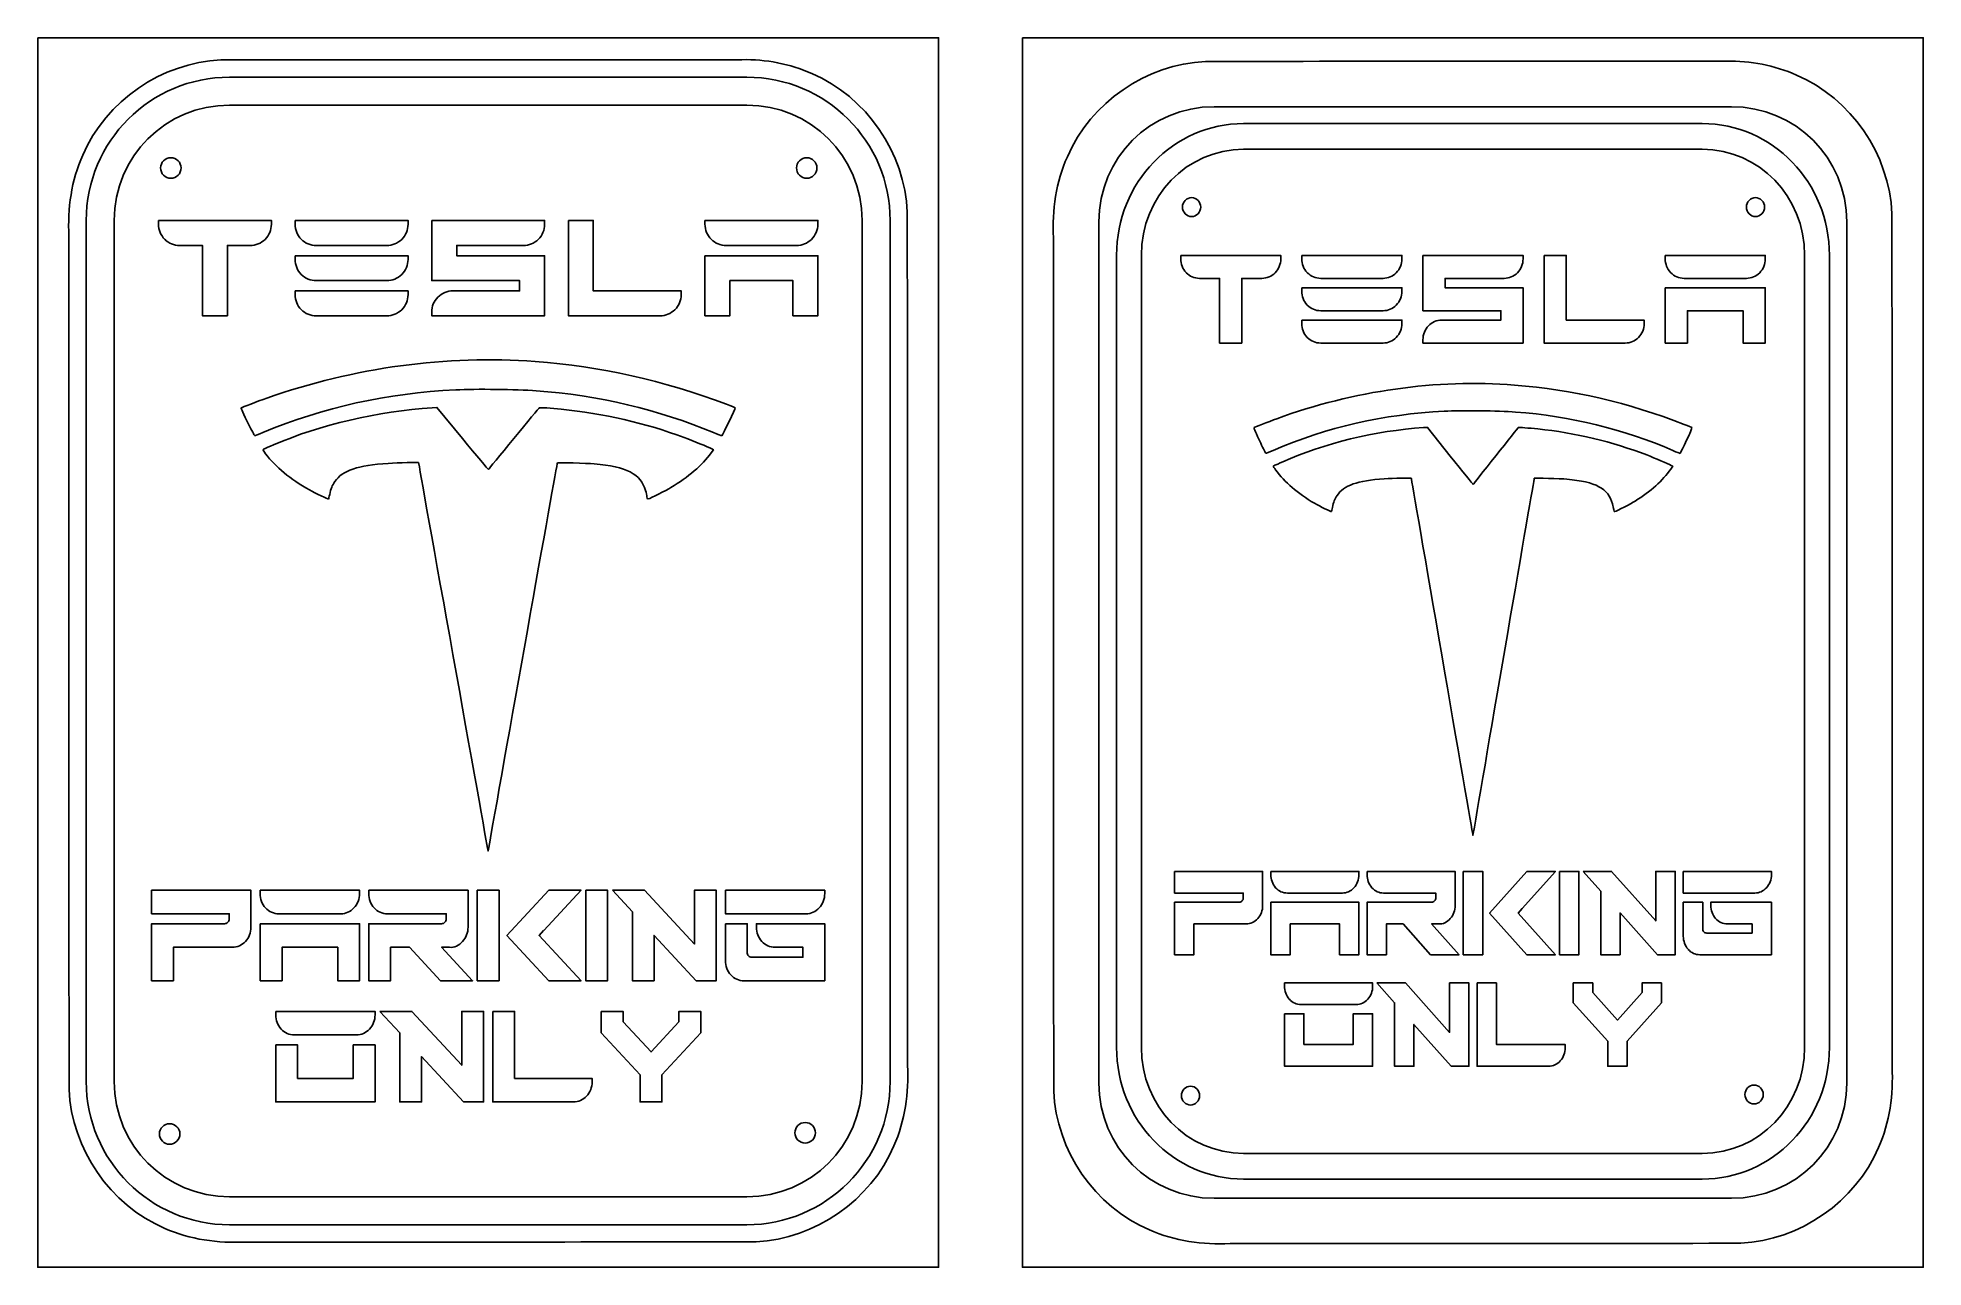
# Model space of a CAD drawing. Extents: x 0 to 460, y 0 to 300.
import ezdxf

# ---------------------------------------------------------------- set-up
doc = ezdxf.new("R2010")
doc.units = 0
doc.layers.add('Ebene_1', color=7, linetype='CONTINUOUS')

msp = doc.modelspace()

# ---------------------------------------------------------------- linework, layer by layer
at = {"layer": 'Ebene_1', "color": 7}
for points in [[(0, 299.59998), (219.6, 299.59998), (219.6, 0), (0, 0)], [(240, 299.599983), (459.6, 299.599983), (459.6, 0), (240, 0)], [(171.64012, 294.242428)], [(411.64012, 293.869981)], [(46.76075, 283.163401)], [(286.76075, 282.79095)], [(293.943696, 272.407727)], [(34.94598, 267.861419)], [(189.945975, 267.861419)], [(283.46715, 258.33275)], [(420.9089, 258.33275)], [(162.63962, 246.493729), (162.63962, 231.837479), (163.54001, 231.837479), (168.72556, 231.837479), (168.72556, 240.407792), (184.0654, 240.407792), (184.0654, 231.837479), (190.15134, 231.837479), (190.15134, 246.493729)], [(396.696048, 238.67845), (396.696048, 225.197426), (397.494443, 225.197426), (402.092579, 225.197426), (402.092579, 233.080519), (415.694737, 233.080519), (415.694737, 225.197426), (421.091268, 225.197426), (421.091268, 238.67845)], [(164.71307, 203.376462)], [(398.534495, 199.018582)], [(347.483068, 96.461492), (347.483068, 76.156828), (348.166295, 76.156828), (352.200663, 76.156828), (352.200663, 96.461492)], [(362.965633, 96.461492), (353.903726, 86.310093), (362.965633, 76.156828), (363.248923, 76.156828), (369.922873, 76.156828), (360.857632, 86.313828), (361.832475, 87.422875), (361.855796, 87.422875), (369.922855, 96.461492)], [(370.944376, 96.461492), (370.944376, 76.156828), (371.627603, 76.156828), (375.661971, 76.156828), (375.661971, 96.461492)], [(376.681811, 96.461492), (380.999464, 91.625717), (380.999464, 76.156828), (381.681023, 76.156828), (385.715387, 76.156828), (385.715387, 86.341827), (394.805624, 76.156828), (399.121611, 76.156828), (399.121611, 96.461492), (394.405687, 96.461492), (394.405687, 84.400053), (383.640715, 96.461492)], [(107.13986, 91.87881), (107.13986, 69.80406), (107.91037, 69.80406), (112.46013, 69.80406), (112.46013, 91.87881)], [(124.60033, 91.87881), (114.38076, 80.84245), (124.60033, 69.80406), (124.91981, 69.80406), (132.44636, 69.80406), (122.22303, 80.84651), (123.32241, 82.05224), (123.34871, 82.05224), (132.44634, 91.87881)], [(133.59836, 91.87881), (133.59836, 69.80406), (134.36887, 69.80406), (138.91863, 69.80406), (138.91863, 91.87881)], [(140.068755, 91.87881), (144.93799, 86.62147), (144.93799, 69.80406), (145.706619, 69.80406), (150.256375, 69.80406), (150.256375, 80.87695), (160.507893, 69.80406), (165.37525, 69.80406), (165.37525, 91.87881), (160.056864, 91.87881), (160.056864, 78.7659), (147.916662, 91.87881)], [(300.56212, 88.952029), (300.56212, 76.156828), (301.245347, 76.156828), (305.279715, 76.156828), (305.279715, 83.66629), (317.319489, 83.66629), (317.319489, 76.156828), (322.037075, 76.156828), (322.037075, 88.952029)], [(54.22474, 83.7147), (54.22474, 69.80406), (54.99525, 69.80406), (59.54501, 69.80406), (59.54501, 77.96817), (73.12287, 77.96817), (73.12287, 69.80406), (78.44313, 69.80406), (78.44313, 83.7147)], [(326.409718, 69.304581), (330.725708, 64.468797), (330.725708, 48.999908), (331.408935, 48.999908), (335.443294, 48.999908), (335.443294, 59.183058), (344.531874, 48.999908), (348.849514, 48.999908), (348.849514, 69.304581), (344.131936, 69.304581), (344.131936, 57.243143), (333.366957, 69.304581)], [(374.295516, 69.304581), (374.295516, 64.468797), (382.674199, 55.079179), (382.674199, 48.999908), (383.357426, 48.999908), (387.391791, 48.999908), (387.391791, 55.079179), (395.770473, 64.468797), (395.770473, 69.304581), (391.054548, 69.304581), (391.054548, 66.980046), (385.033828, 60.234231), (379.013108, 66.980046), (379.013108, 69.304581)], [(83.37438, 62.35446), (88.24174, 57.09711), (88.24174, 40.2797), (89.01225, 40.2797), (93.562, 40.2797), (93.562, 51.35058), (103.81165, 40.2797), (108.68087, 40.2797), (108.68087, 62.35446), (103.36062, 62.35446), (103.36062, 49.24155), (91.22041, 62.35446)], [(137.37761, 62.35446), (137.37761, 57.09711), (146.826674, 46.88894), (146.826674, 40.2797), (147.597183, 40.2797), (152.14694, 40.2797), (152.14694, 46.88894), (161.596002, 57.09711), (161.596002, 62.35446), (156.277616, 62.35446), (156.277616, 59.82728), (149.487746, 52.49339), (142.697877, 59.82728), (142.697877, 62.35446)], [(303.91326, 61.795118), (303.91326, 48.999908), (304.596488, 48.999908), (325.388215, 48.999908), (325.388215, 61.795118), (320.672287, 61.795118), (320.672287, 54.283798), (308.630846, 54.283798), (308.630846, 61.795118)], [(58.00399, 54.19035), (58.00399, 40.2797), (58.7745, 40.2797), (82.22238, 40.2797), (82.22238, 54.19035), (76.90399, 54.19035), (76.90399, 46.02422), (63.32425, 46.02422), (63.32425, 54.19035)], [(283.208529, 41.828799)], [(420.573742, 42.097072)], [(34.65432, 32.48345)], [(189.568, 32.77511)]]:
    msp.add_lwpolyline(points, close=True, dxfattribs=at)
for points in [[(172.83926, 289.983449), (46.76075, 289.983449)], [(46.76075, 283.163401), (172.83926, 283.163401)], [(286.76075, 282.79095), (412.83926, 282.79095)], [(405.740159, 278.680903), (293.943696, 278.680903)], [(293.943696, 272.407727), (405.740159, 272.407727)], [(11.82553, 255.095395), (11.82553, 45.24948)], [(18.6548, 45.24948), (18.6548, 255.095395)], [(29.44821, 255.064042), (29.44821, 254.163651)], [(56.96013, 254.163651), (56.96013, 255.064042), (29.44821, 255.064042)], [(90.25704, 254.163663), (90.25704, 255.064054), (62.74509, 255.064042)], [(62.74509, 255.064042), (62.74509, 254.163651)], [(96.04392, 255.064042), (96.04392, 240.407792), (117.4697, 240.407792), (117.4697, 237.923417), (101.22946, 237.923417)], [(123.55563, 254.163651), (123.55563, 255.064042), (96.04392, 255.064042)], [(129.34079, 255.064042), (129.34079, 231.837479), (130.24118, 231.837479), (151.66696, 231.837479)], [(156.85251, 237.023026), (156.85251, 237.923417), (135.42673, 237.923417), (135.42673, 255.064042), (129.34079, 255.064042)], [(190.15153, 254.163663), (190.15153, 255.064054), (162.63962, 255.064042)], [(162.63962, 255.064042), (162.63962, 254.163651)], [(200.9452, 255.095395), (200.9452, 45.24948)], [(207.77447, 45.24948), (207.77447, 255.095395)], [(258.6548, 44.87703), (258.6548, 254.722944)], [(440.9452, 254.722944), (440.9452, 44.87703)], [(30.94235, 250.489823), (30.94635, 250.485923), (30.95035, 250.482023)], [(34.63395, 248.98007), (40.16129, 248.98007), (40.16129, 231.837479), (41.06169, 231.837479), (46.24724, 231.837479), (46.24724, 248.980058), (51.77458, 248.980058)], [(64.23923, 250.489823), (64.24323, 250.485923), (64.24923, 250.482023)], [(67.93087, 248.98007), (85.07149, 248.98007)], [(96.04392, 232.73787), (96.04392, 231.837479), (96.94431, 231.837479), (123.55563, 231.837479), (123.55563, 246.493729), (102.12985, 246.493729), (102.12985, 248.980058), (118.37009, 248.980058)], [(164.13376, 250.489823), (164.13776, 250.485923), (164.14176, 250.482023)], [(167.82535, 248.98007), (184.96598, 248.98007)], [(90.25704, 245.593352), (90.25704, 246.493742), (62.74509, 246.493729)], [(62.74509, 246.493729), (62.74509, 245.593339)], [(262.965903, 246.590382), (262.965903, 53.571172)], [(269.02156, 53.571172), (269.02156, 246.590382)], [(278.592428, 246.561543), (278.592428, 245.733351)], [(302.987825, 245.733351), (302.987825, 246.561543), (278.592428, 246.561543)], [(332.512894, 245.733362), (332.512894, 246.561554), (308.11747, 246.561543)], [(308.11747, 246.561543), (308.11747, 245.733351)], [(337.644242, 246.561543), (337.644242, 233.080519), (356.642931, 233.080519), (356.642931, 230.795357), (342.242369, 230.795357)], [(362.039453, 245.733351), (362.039453, 246.561543), (337.644242, 246.561543)], [(367.169276, 246.561543), (367.169276, 225.197426), (367.967671, 225.197426), (386.96636, 225.197426)], [(391.564496, 229.967164), (391.564496, 230.795357), (372.565807, 230.795357), (372.565807, 246.561543), (367.169276, 246.561543)], [(421.091436, 245.733362), (421.091436, 246.561554), (396.696048, 246.561543)], [(396.696048, 246.561543), (396.696048, 245.733351)], [(430.662286, 246.590382), (430.662286, 53.571172)], [(436.717943, 53.571172), (436.717943, 246.590382)], [(64.23923, 241.919511), (64.24323, 241.915611), (64.24923, 241.911711)], [(67.93087, 240.407805), (85.07149, 240.407805)], [(279.917313, 242.354113), (279.92086, 242.350525), (279.924407, 242.346938)], [(283.190732, 240.965421), (288.091941, 240.965421), (288.091941, 225.197426), (288.890344, 225.197426), (293.48848, 225.197426), (293.48848, 240.96541), (298.389689, 240.96541)], [(309.442356, 242.354113), (309.445903, 242.350525), (309.451223, 242.346938)], [(312.71581, 240.965421), (327.914758, 240.965421)], [(337.644242, 226.025618), (337.644242, 225.197426), (338.442637, 225.197426), (362.039453, 225.197426), (362.039453, 238.67845), (343.040764, 238.67845), (343.040764, 240.96541), (357.441326, 240.96541)], [(398.020933, 242.354113), (398.02448, 242.350525), (398.028027, 242.346938)], [(401.294344, 240.965421), (416.4933, 240.965421)], [(90.25704, 237.023038), (90.25704, 237.923429), (62.74509, 237.923417)], [(62.74509, 237.923417), (62.74509, 237.023026)], [(332.512894, 237.85027), (332.512894, 238.678461), (308.11747, 238.67845)], [(308.11747, 238.67845), (308.11747, 237.850258)], [(309.442356, 234.47102), (309.445903, 234.467433), (309.451223, 234.463845)], [(64.23923, 233.349198), (64.24323, 233.345298), (64.24923, 233.341398)], [(67.93087, 231.837491), (85.07149, 231.837491)], [(332.512894, 229.967175), (332.512894, 230.795368), (308.11747, 230.795357)], [(308.11747, 230.795357), (308.11747, 229.967164)], [(312.71581, 233.080531), (327.914758, 233.080531)], [(309.442356, 226.587926), (309.445903, 226.584339), (309.451223, 226.580751)], [(312.71581, 225.197437), (327.914758, 225.197437)], [(96.15063, 209.436732), (97.31176, 209.508202), (103.54421, 201.913733)], [(337.73874, 204.592903), (338.768338, 204.65867), (344.294783, 197.673179)], [(164.27892, 199.4221), (164.71248, 199.20091), (164.15322, 198.43201)], [(398.149526, 195.381334), (398.533972, 195.17788), (398.038065, 194.470635)], [(109.88223, 101.89065), (109.79463, 101.39302), (109.72124, 101.78007)], [(349.914838, 105.670541), (349.837161, 105.212814), (349.772085, 105.5688)], [(277.100821, 96.461492), (277.100821, 91.177611), (293.859839, 91.177611), (293.859839, 90.06482)], [(298.575767, 88.186523), (298.575767, 96.461492), (277.100821, 96.461492)], [(322.037394, 95.697954), (322.037394, 96.461593), (300.56212, 96.461492)], [(300.56212, 96.461492), (300.56212, 95.697853)], [(301.725267, 92.493911), (301.728814, 92.490231), (301.730588, 92.486552)], [(324.023427, 96.461492), (324.023427, 95.697853)], [(345.497159, 88.186514), (345.497159, 96.461482), (324.023427, 96.461492)], [(325.184917, 92.493911), (325.188464, 92.490231), (325.19201, 92.486552)], [(401.107966, 96.461492), (401.107966, 91.177611), (401.791191, 91.177611), (418.548555, 91.177611)], [(422.58292, 95.697853), (422.58292, 96.461492), (401.107966, 96.461492)], [(27.76625, 91.87881), (27.76625, 86.1343), (46.66624, 86.1343), (46.66624, 84.9245)], [(51.98463, 82.88246), (51.98463, 91.87881), (27.76625, 91.87881)], [(78.44349, 91.04871), (78.44349, 91.87892), (54.22474, 91.87881)], [(54.22474, 91.87881), (54.22474, 91.0486)], [(55.53648, 87.56535), (55.54048, 87.56135), (55.54248, 87.55735)], [(80.68324, 91.87881), (80.68324, 91.0486)], [(104.90025, 82.88245), (104.90025, 91.8788), (80.68324, 91.87881)], [(81.99311, 87.56535), (81.99711, 87.56135), (82.00111, 87.55735)], [(167.615362, 91.87881), (167.615362, 86.1343), (168.38587, 86.1343), (187.283994, 86.1343)], [(191.833751, 91.0486), (191.833751, 91.87881), (167.615362, 91.87881)], [(292.866667, 88.952029), (277.100821, 88.952029), (277.100821, 76.156828), (277.78404, 76.156828), (281.818399, 76.156828), (281.818399, 83.66629), (294.5414, 83.66629)], [(304.596816, 91.177721), (318.003035, 91.177721)], [(339.788041, 88.952139), (324.023862, 88.952139), (324.023862, 76.156929), (324.705422, 76.156929), (328.739781, 76.156929), (328.739781, 83.666391), (332.802471, 83.666391), (339.504751, 76.156929), (346.463658, 76.156929), (339.761377, 83.666391), (341.464449, 83.666391), (341.376132, 83.67375)], [(328.058221, 91.177721), (340.781213, 91.177721), (340.781213, 90.064921)], [(401.107966, 88.952029), (401.107966, 80.67706)], [(405.825703, 82.553426), (405.825703, 88.951965), (401.107966, 88.952029)], [(405.142404, 76.156929), (422.582993, 76.156929), (422.582993, 88.951854), (407.811984, 88.951854), (407.811984, 88.186339)], [(45.54619, 83.7147), (27.76625, 83.7147), (27.76625, 69.80406), (28.53675, 69.80406), (33.0865, 69.80406), (33.0865, 77.96817), (47.43487, 77.96817)], [(58.77487, 86.13442), (73.89374, 86.13442)], [(98.46179, 83.71482), (80.68373, 83.71482), (80.68373, 69.80417), (81.45236, 69.80417), (86.00211, 69.80417), (86.00211, 77.96828), (90.58381, 77.96828), (98.14231, 69.80417), (105.99022, 69.80417), (98.43172, 77.96828), (100.35236, 77.96828), (100.25276, 77.97628)], [(85.23348, 86.13442), (99.58184, 86.13442), (99.58184, 84.92461)], [(167.615362, 83.7147), (167.615362, 74.71835)], [(172.935792, 76.75829), (172.935792, 83.71463), (167.615362, 83.7147)], [(172.165202, 69.80417), (191.833834, 69.80417), (191.833834, 83.71451), (175.175822, 83.71451), (175.175822, 82.88226)], [(411.846422, 83.666217), (417.867141, 83.666217), (417.867141, 81.440635), (406.81888, 81.440635)], [(408.973468, 84.984273), (408.976838, 84.980594), (408.980207, 84.976915)], [(176.485686, 79.40105), (176.489486, 79.39705), (176.493286, 79.39305)], [(179.725661, 77.96809), (186.51553, 77.96809), (186.51553, 75.54849), (174.055848, 75.54849)], [(402.271116, 77.473127), (402.274485, 77.469448), (402.277855, 77.465769)], [(168.927105, 71.23511), (168.930905, 71.23111), (168.934705, 71.22711)], [(325.38865, 68.539186), (325.38865, 69.304692), (303.91326, 69.304581)], [(303.91326, 69.304581), (303.91326, 68.539075)], [(350.835875, 69.304581), (350.835875, 48.999908), (351.517436, 48.999908), (368.276471, 48.999908)], [(372.309163, 53.52015), (372.309163, 54.283798), (355.551795, 54.283798), (355.551795, 69.304581), (350.835875, 69.304581)], [(305.076416, 65.337), (305.079963, 65.333321), (305.08351, 65.329642)], [(82.22287, 61.52234), (82.22287, 62.35458), (58.00399, 62.35446)], [(58.00399, 62.35446), (58.00399, 61.52222)], [(110.92099, 62.35446), (110.92099, 40.2797), (111.68962, 40.2797), (130.58963, 40.2797)], [(135.1375, 45.194), (135.1375, 46.02422), (116.23937, 46.02422), (116.23937, 62.35446), (110.92099, 62.35446)], [(307.948062, 64.020811), (321.354282, 64.020811)], [(59.31574, 58.041), (59.31974, 58.037), (59.32374, 58.033)], [(62.55424, 56.61007), (77.67311, 56.61007)], [(405.740159, 27.753833), (293.943696, 27.753833)], [(293.943696, 21.480646), (405.740159, 21.480646)], [(172.83926, 17.18148), (46.76075, 17.18148)], [(412.83926, 16.80903), (286.76075, 16.80903)], [(46.76075, 10.36142), (172.83926, 10.36142)]]:
    msp.add_lwpolyline(points, dxfattribs=at)
for points in [[(44.60477, 294.175634), (30.25811, 293.514313), (16.6413, 284.208767), (10.97353, 270.985617)], [(171.64013, 294.242428), (129.29509, 294.232528), (86.94934, 294.269026), (44.60477, 294.175634)], [(188.67508, 290.884848), (183.33552, 293.238536), (177.47267, 294.387001), (171.64012, 294.242428)], [(46.76075, 289.983449), (27.46618, 289.983449), (11.82553, 274.363908), (11.82553, 255.095395)], [(207.77447, 255.095395), (207.77447, 274.363908), (192.13382, 289.983449), (172.83926, 289.983449)], [(211.95286, 257.0864), (211.35722, 271.516082), (201.98187, 285.223213), (188.67508, 290.884848)], [(284.60477, 293.803188), (270.25811, 293.141866), (256.6413, 283.83632), (250.97353, 270.61317)], [(411.64013, 293.869978), (369.29509, 293.860077), (326.94934, 293.896578), (284.60477, 293.803188)], [(428.67508, 290.512401), (423.33552, 292.866089), (417.47267, 294.014555), (411.64012, 293.869981)], [(451.95286, 256.713953), (451.35722, 271.143635), (441.98187, 284.850766), (428.67508, 290.512401)], [(18.6548, 255.095395), (18.6548, 270.703567), (31.13146, 283.163401), (46.76075, 283.163401)], [(172.83926, 283.163401), (188.46854, 283.163401), (200.9452, 270.703567), (200.9452, 255.095395)], [(258.6548, 254.722944), (258.6548, 270.331116), (271.13146, 282.79095), (286.76075, 282.79095)], [(412.83926, 282.79095), (428.46854, 282.79095), (440.9452, 270.331116), (440.9452, 254.722944)], [(293.943696, 278.680903), (276.834796, 278.680903), (262.965903, 264.31383), (262.965903, 246.590382)], [(436.717943, 246.590382), (436.717943, 264.31383), (422.84905, 278.680903), (405.740159, 278.680903)], [(269.02156, 246.590382), (269.02156, 260.946997), (280.084877, 272.407727), (293.943696, 272.407727)], [(405.740159, 272.407727), (419.59897, 272.407727), (430.662286, 260.946997), (430.662286, 246.590382)], [(10.97353, 270.985617), (8.19452, 264.816612), (7.27191, 257.94817), (7.59131, 251.227194)], [(29.94598, 267.861419), (29.94598, 268.52446), (30.209372, 269.160345), (30.678213, 269.629186)], [(30.678213, 266.093652), (30.209372, 266.562493), (29.94598, 267.198378), (29.94598, 267.861419)], [(30.678213, 269.629186), (31.147054, 270.098027), (31.782939, 270.361419), (32.44598, 270.361419)], [(32.44598, 270.361419), (33.109021, 270.361419), (33.744906, 270.098027), (34.213747, 269.629186)], [(34.213747, 269.629186), (34.682588, 269.160345), (34.94598, 268.52446), (34.94598, 267.861419)], [(34.94598, 267.861419), (34.94598, 267.198378), (34.682588, 266.562493), (34.213747, 266.093652)], [(184.945975, 267.861419), (184.945975, 268.52446), (185.209367, 269.160345), (185.678208, 269.629186)], [(185.678208, 266.093652), (185.209367, 266.562493), (184.945975, 267.198378), (184.945975, 267.861419)], [(185.678208, 269.629186), (186.147049, 270.098027), (186.782934, 270.361419), (187.445975, 270.361419)], [(187.445975, 270.361419), (188.109016, 270.361419), (188.744901, 270.098027), (189.213742, 269.629186)], [(189.213742, 269.629186), (189.682583, 269.160345), (189.945975, 268.52446), (189.945975, 267.861419)], [(189.945975, 267.861419), (189.945975, 267.198378), (189.682583, 266.562493), (189.213742, 266.093652)], [(250.97353, 270.61317), (248.19452, 264.444165), (247.27191, 257.575723), (247.59131, 250.854747)], [(32.44598, 265.361419), (31.782939, 265.361419), (31.147054, 265.624811), (30.678213, 266.093652)], [(34.213747, 266.093652), (33.744906, 265.624811), (33.109021, 265.361419), (32.44598, 265.361419)], [(187.445975, 265.361419), (186.782934, 265.361419), (186.147049, 265.624811), (185.678208, 266.093652)], [(189.213742, 266.093652), (188.744901, 265.624811), (188.109016, 265.361419), (187.445975, 265.361419)], [(279.033545, 258.33275), (279.033545, 258.942625), (279.2671, 259.52752), (279.682831, 259.958767)], [(279.682831, 256.706733), (279.2671, 257.13798), (279.033545, 257.722875), (279.033545, 258.33275)], [(279.682831, 259.958767), (280.098562, 260.390013), (280.662415, 260.632285), (281.250347, 260.632285)], [(281.250347, 260.632285), (281.83828, 260.632285), (282.402132, 260.390013), (282.817863, 259.958767)], [(282.817863, 259.958767), (283.233594, 259.52752), (283.46715, 258.942625), (283.46715, 258.33275)], [(283.46715, 258.33275), (283.46715, 257.722875), (283.233594, 257.13798), (282.817863, 256.706733)], [(416.475295, 258.33275), (416.475295, 258.942625), (416.708851, 259.52752), (417.124582, 259.958767)], [(417.124582, 256.706733), (416.708851, 257.13798), (416.475295, 257.722875), (416.475295, 258.33275)], [(417.124582, 259.958767), (417.540313, 260.390013), (418.104165, 260.632285), (418.692098, 260.632285)], [(418.692098, 260.632285), (419.28003, 260.632285), (419.843883, 260.390013), (420.259614, 259.958767)], [(420.259614, 259.958767), (420.675345, 259.52752), (420.9089, 258.942625), (420.9089, 258.33275)], [(420.9089, 258.33275), (420.9089, 257.722875), (420.675345, 257.13798), (420.259614, 256.706733)], [(29.44821, 254.163651), (29.44821, 252.77132), (29.97066, 251.487778), (30.94235, 250.489823)], [(55.41521, 250.472245), (56.42012, 251.450708), (56.96013, 252.747324), (56.96013, 254.163651)], [(62.74509, 254.163651), (62.74509, 252.77132), (63.26754, 251.487778), (64.23923, 250.489823)], [(88.71407, 250.472257), (89.71898, 251.45072), (90.25704, 252.747336), (90.25704, 254.163663)], [(122.01071, 250.472245), (123.01562, 251.450708), (123.55563, 252.747325), (123.55563, 254.163651)], [(162.63962, 254.163651), (162.63962, 252.771321), (163.16207, 251.487778), (164.13376, 250.489823)], [(188.60661, 250.472257), (189.61151, 251.45072), (190.15153, 252.747337), (190.15153, 254.163663)], [(212.00926, 49.16586), (212.00226, 118.47266), (212.02276, 187.77989), (211.95286, 257.0864)], [(281.250347, 256.033215), (280.662415, 256.033215), (280.098562, 256.275487), (279.682831, 256.706733)], [(282.817863, 256.706733), (282.402132, 256.275487), (281.83828, 256.033215), (281.250347, 256.033215)], [(418.692098, 256.033215), (418.104165, 256.033215), (417.540313, 256.275487), (417.124582, 256.706733)], [(420.259614, 256.706733), (419.843883, 256.275487), (419.28003, 256.033215), (418.692098, 256.033215)], [(452.00926, 48.79342), (452.00226, 118.10022), (452.02276, 187.40745), (451.95286, 256.713953)], [(7.59131, 251.227194), (7.59831, 181.92105), (7.57781, 112.61447), (7.64771, 43.3086)], [(30.95035, 250.482023), (31.93095, 249.501428), (33.22317, 248.98007), (34.63395, 248.98007)], [(51.77458, 248.980058), (53.14862, 248.980057), (54.42008, 249.503305), (55.41521, 250.472245)], [(64.24923, 250.482023), (65.22982, 249.501428), (66.5201, 248.980069), (67.93087, 248.98007)], [(85.07149, 248.98007), (86.44553, 248.980069), (87.71894, 249.503317), (88.71407, 250.472257)], [(118.37009, 248.980058), (119.74413, 248.980058), (121.01559, 249.503304), (122.01071, 250.472245)], [(164.14176, 250.482023), (165.12236, 249.501429), (166.41459, 248.98007), (167.82535, 248.98007)], [(184.96598, 248.98007), (186.34002, 248.980069), (187.61148, 249.503316), (188.60661, 250.472257)], [(247.59131, 250.854747), (247.59831, 181.54861), (247.57781, 112.24203), (247.64771, 42.93616)], [(62.74509, 245.593339), (62.74509, 244.201008), (63.26754, 242.917465), (64.23923, 241.919511)], [(88.71407, 241.901945), (89.71898, 242.880409), (90.25704, 244.177025), (90.25704, 245.593352)], [(278.592428, 245.733351), (278.592428, 244.452666), (279.055695, 243.272046), (279.917313, 242.354113)], [(301.617912, 242.337944), (302.508987, 243.237948), (302.987825, 244.430594), (302.987825, 245.733351)], [(308.11747, 245.733351), (308.11747, 244.452666), (308.580738, 243.272046), (309.442356, 242.354113)], [(331.14471, 242.337955), (332.035785, 243.237959), (332.512894, 244.430605), (332.512894, 245.733362)], [(360.66954, 242.337944), (361.560615, 243.237948), (362.039453, 244.430595), (362.039453, 245.733351)], [(396.696048, 245.733351), (396.696048, 244.452667), (397.159315, 243.272046), (398.020933, 242.354113)], [(419.721523, 242.337955), (420.612589, 243.237959), (421.091436, 244.430606), (421.091436, 245.733362)], [(64.24923, 241.911711), (65.22982, 240.931116), (66.5201, 240.407805), (67.93087, 240.407805)], [(85.07149, 240.407805), (86.44553, 240.407805), (87.71894, 240.933005), (88.71407, 241.901945)], [(279.924407, 242.346938), (280.793925, 241.444973), (281.939764, 240.965421), (283.190732, 240.965421)], [(298.389689, 240.96541), (299.608079, 240.965409), (300.735509, 241.4467), (301.617912, 242.337944)], [(309.451223, 242.346938), (310.320733, 241.444973), (311.464851, 240.96542), (312.71581, 240.965421)], [(327.914758, 240.965421), (329.133148, 240.96542), (330.262308, 241.446711), (331.14471, 242.337955)], [(357.441326, 240.96541), (358.659716, 240.96541), (359.787146, 241.446699), (360.66954, 242.337944)], [(398.028027, 242.346938), (398.897546, 241.444974), (400.043393, 240.965421), (401.294344, 240.965421)], [(416.4933, 240.965421), (417.71169, 240.96542), (418.839121, 241.44671), (419.721523, 242.337955)], [(62.74509, 237.023026), (62.74509, 235.630695), (63.26754, 234.347153), (64.23923, 233.349198)], [(88.71407, 233.331632), (89.71898, 234.310095), (90.25704, 235.606711), (90.25704, 237.023038)], [(97.54587, 236.388261), (96.56814, 235.410532), (96.04392, 234.130201), (96.04392, 232.73787)], [(101.22946, 237.923417), (99.83147, 237.923417), (98.54192, 237.38431), (97.54587, 236.388261)], [(155.30759, 233.33162), (156.31249, 234.310083), (156.85251, 235.6067), (156.85251, 237.023026)], [(308.11747, 237.850258), (308.11747, 236.569573), (308.580738, 235.388952), (309.442356, 234.47102)], [(309.451223, 234.463845), (310.320733, 233.56188), (311.464851, 233.080531), (312.71581, 233.080531)], [(327.914758, 233.080531), (329.133148, 233.080531), (330.262308, 233.563618), (331.14471, 234.454862)], [(331.14471, 234.454862), (332.035785, 235.354867), (332.512894, 236.547513), (332.512894, 237.85027)], [(64.24923, 233.341398), (65.22982, 232.360803), (66.5201, 231.837491), (67.93087, 231.837491)], [(85.07149, 231.837491), (86.44553, 231.837491), (87.71894, 232.362692), (88.71407, 233.331632)], [(151.66696, 231.837479), (153.041, 231.837479), (154.31246, 232.362679), (155.30759, 233.33162)], [(308.11747, 229.967164), (308.11747, 228.686479), (308.580738, 227.505859), (309.442356, 226.587926)], [(331.14471, 226.571768), (332.035785, 227.471772), (332.512894, 228.664418), (332.512894, 229.967175)], [(342.242369, 230.795357), (341.002742, 230.795357), (339.859271, 230.299478), (338.976053, 229.383299)], [(390.194583, 226.571757), (391.085649, 227.471761), (391.564496, 228.664408), (391.564496, 229.967164)], [(309.451223, 226.580751), (310.320733, 225.678786), (311.464851, 225.197437), (312.71581, 225.197437)], [(327.914758, 225.197437), (329.133148, 225.197437), (330.262308, 225.680524), (331.14471, 226.571768)], [(338.976053, 229.383299), (338.109079, 228.48397), (337.644242, 227.306303), (337.644242, 226.025618)], [(386.96636, 225.197426), (388.18475, 225.197426), (389.31218, 225.680512), (390.194583, 226.571757)], [(55.84255, 211.788177), (77.08839, 219.254934), (99.77838, 222.349165), (121.25333, 220.708232)], [(121.25333, 220.708232), (137.3153, 219.480911), (152.45294, 216.092813), (167.86205, 210.276291)], [(301.996719, 206.7558), (320.835852, 213.62383), (340.955542, 216.469946), (359.997831, 214.960587)], [(49.61381, 209.435048), (49.70981, 209.530988), (53.57624, 210.991695), (55.84255, 211.788177)], [(101.88959, 213.801644), (85.12213, 212.974918), (69.69575, 209.557813), (54.87011, 203.38634)], [(121.52979, 213.577081), (116.72011, 213.925956), (106.72804, 214.040204), (101.88959, 213.801644)], [(164.71307, 203.376462), (151.50554, 208.946667), (136.50021, 212.491181), (121.52979, 213.577081)], [(359.997831, 214.960587), (374.240317, 213.83168), (387.663181, 210.715259), (401.326762, 205.365142)], [(51.45059, 205.303866), (50.1337, 207.960949), (49.52, 209.34124), (49.61381, 209.435048)], [(57.50132, 200.395114), (68.6511, 205.245751), (83.14413, 208.636252), (96.15063, 209.436732)], [(116.04337, 201.936647), (119.39738, 206.023909), (122.1928, 209.399701), (122.2554, 209.438402)], [(122.2554, 209.438402), (122.38602, 209.519122), (125.17541, 209.339212), (127.61194, 209.092925)], [(127.61194, 209.092925), (137.88714, 208.054276), (148.20701, 205.676593), (157.58036, 202.188225)], [(169.99176, 209.445105), (170.11772, 209.319149), (167.03665, 202.887221), (166.72445, 202.624407)], [(167.86205, 210.276291), (169.0093, 209.843235), (169.96767, 209.469202), (169.99176, 209.445105)], [(342.827596, 208.607818), (327.959538, 207.84738), (314.280642, 204.704274), (301.134436, 199.02767)], [(360.242974, 208.401255), (355.97813, 208.72216), (347.117952, 208.827248), (342.827596, 208.607818)], [(398.534495, 199.018582), (386.823101, 204.142139), (373.51756, 207.402429), (360.242974, 208.401255)], [(52.87166, 202.667502), (52.79396, 202.697372), (52.15445, 203.883688), (51.45059, 205.303866)], [(54.87011, 203.38634), (53.84868, 202.961155), (52.94938, 202.637681), (52.87166, 202.667502)], [(166.72445, 202.624407), (166.68255, 202.589147), (165.77744, 202.927565), (164.71307, 203.376462)], [(298.102276, 200.791441), (296.934562, 203.23546), (296.390381, 204.50507), (296.473565, 204.591358)], [(296.473565, 204.591358), (296.55869, 204.679568), (299.987134, 206.023186), (301.996719, 206.7558)], [(303.467585, 196.276304), (313.354329, 200.737981), (326.205603, 203.85661), (337.73874, 204.592903)], [(355.37805, 197.694252), (358.352122, 201.453771), (360.830879, 204.55887), (360.886388, 204.594467)], [(360.886388, 204.594467), (361.002211, 204.668696), (363.475622, 204.503221), (365.636144, 204.276699)], [(365.636144, 204.276699), (374.74738, 203.321334), (383.898225, 201.13431), (392.209772, 197.925659)], [(403.215221, 204.600611), (403.326912, 204.484751), (400.594863, 198.568572), (400.318028, 198.326836)], [(401.326762, 205.365142), (402.344053, 204.966817), (403.19386, 204.622769), (403.215221, 204.600611)], [(54.90258, 199.19513), (54.90258, 199.24303), (55.0892, 199.35937), (55.31727, 199.45375)], [(55.55788, 198.23849), (55.19746, 198.71679), (54.90258, 199.14728), (54.90258, 199.19513)], [(55.31727, 199.45375), (55.54535, 199.54815), (56.52818, 199.97175), (57.50132, 200.395114)], [(66.21078, 189.41807), (61.61733, 191.99692), (58.01111, 194.9828), (55.55788, 198.23849)], [(103.54421, 201.913733), (106.97205, 197.73678), (109.81458, 194.36112), (109.86092, 194.41226)], [(109.86092, 194.41226), (109.90732, 194.46336), (112.68939, 197.84939), (116.04337, 201.936647)], [(164.15322, 198.43201), (161.97983, 195.44386), (158.57262, 192.50737), (154.35314, 189.9858)], [(157.58036, 202.188225), (159.79251, 201.364948), (163.35088, 199.89554), (164.27892, 199.4221)], [(299.362369, 198.366471), (299.29347, 198.393973), (298.726403, 199.485139), (298.102276, 200.791441)], [(301.134436, 199.02767), (300.228713, 198.636583), (299.431285, 198.339042), (299.362369, 198.366471)], [(344.294783, 197.673179), (347.33432, 193.831153), (349.854852, 190.726174), (349.895942, 190.773213)], [(349.895942, 190.773213), (349.937086, 190.820215), (352.404006, 193.934733), (355.37805, 197.694252)], [(392.209772, 197.925659), (394.171332, 197.168394), (397.326613, 195.816811), (398.149526, 195.381334)], [(400.318028, 198.326836), (400.280875, 198.294366), (399.478295, 198.605687), (398.534495, 199.018582)], [(85.42393, 195.87848), (78.04827, 195.43863), (74.25476, 194.14702), (72.42126, 191.45135)], [(92.83309, 196.06582), (92.83309, 196.15102), (87.90236, 196.02632), (85.42393, 195.87848)], [(109.72124, 101.78007), (109.52723, 102.80327), (92.83309, 196.00587), (92.83309, 196.06582)], [(126.66112, 196.01539), (126.61512, 195.96499), (112.79822, 118.45627), (109.88223, 101.89065)], [(135.62932, 195.78056), (133.90837, 195.9266), (126.75105, 196.11402), (126.66112, 196.01539)], [(148.16108, 189.24951), (146.9908, 193.30779), (143.53304, 195.10984), (135.62932, 195.78056)], [(301.163228, 195.172536), (301.163228, 195.216595), (301.328708, 195.323606), (301.530942, 195.410418)], [(301.744296, 194.292605), (301.424704, 194.732552), (301.163228, 195.128523), (301.163228, 195.172536)], [(301.530942, 195.410418), (301.733186, 195.497249), (302.604682, 195.886882), (303.467585, 196.276304)], [(311.190446, 186.179459), (307.117338, 188.551522), (303.919627, 191.297976), (301.744296, 194.292605)], [(398.038065, 194.470635), (396.110874, 191.722093), (393.08963, 189.021068), (389.348128, 186.701693)], [(70.90149, 187.18924), (70.81169, 187.09944), (67.74653, 188.55587), (66.21078, 189.41807)], [(72.42126, 191.45135), (71.74526, 190.45747), (71.46304, 189.74881), (71.16801, 188.30467)], [(148.51042, 187.72796), (148.46692, 188.04946), (148.30969, 188.73416), (148.16108, 189.24951)], [(154.35314, 189.9858), (153.19269, 189.29231), (149.35123, 187.36423), (148.82746, 187.21237)], [(328.22715, 192.121835), (321.686997, 191.717255), (318.323212, 190.529214), (316.697409, 188.049699)], [(334.797008, 192.294153), (334.797008, 192.372521), (330.424826, 192.25782), (328.22715, 192.121835)], [(349.772085, 105.5688), (349.600052, 106.509954), (334.797008, 192.23901), (334.797008, 192.294153)], [(364.793032, 192.247794), (364.752243, 192.201436), (352.500508, 120.90783), (349.914838, 105.670541)], [(372.745324, 192.031794), (371.219321, 192.166124), (364.872775, 192.338515), (364.793032, 192.247794)], [(383.857498, 186.024443), (382.819787, 189.757306), (379.753718, 191.414857), (372.745324, 192.031794)], [(71.16801, 188.30467), (71.04814, 187.7179), (70.9282, 187.21595), (70.90149, 187.18924)], [(148.82746, 187.21237), (148.61131, 187.14967), (148.58233, 187.19677), (148.51042, 187.72796)], [(315.349797, 184.12935), (315.27017, 184.046751), (312.552228, 185.386396), (311.190446, 186.179459)], [(315.586126, 185.155338), (315.479835, 184.615619), (315.373482, 184.153919), (315.349797, 184.12935)], [(316.697409, 188.049699), (316.097986, 187.135514), (315.847736, 186.483679), (315.586126, 185.155338)], [(384.167265, 184.6249), (384.128693, 184.92062), (383.989274, 185.550417), (383.857498, 186.024443)], [(384.448392, 184.150653), (384.256727, 184.092981), (384.23103, 184.136304), (384.167265, 184.6249)], [(389.348128, 186.701693), (388.319133, 186.063811), (384.912829, 184.290336), (384.448392, 184.150653)], [(300.56212, 95.697853), (300.56212, 94.483303), (300.968752, 93.36445), (301.725267, 92.493911)], [(301.730588, 92.486552), (302.493868, 91.631364), (303.498301, 91.177721), (304.596816, 91.177721)], [(318.003035, 91.177721), (319.072634, 91.177721), (320.061106, 91.633802), (320.835923, 92.479074)], [(320.835923, 92.479074), (321.618161, 93.332468), (322.037394, 94.462423), (322.037394, 95.697954)], [(324.023427, 95.697853), (324.023427, 94.483303), (324.428393, 93.36445), (325.184917, 92.493911)], [(325.19201, 92.486552), (325.955273, 91.631364), (326.959706, 91.177721), (328.058221, 91.177721)], [(418.548555, 91.177611), (419.618153, 91.177611), (420.606623, 91.633701), (421.381442, 92.478973)], [(421.381442, 92.478973), (422.163677, 93.332358), (422.58292, 94.462322), (422.58292, 95.697853)], [(54.22474, 91.0486), (54.22474, 89.72817), (54.68332, 88.51178), (55.53648, 87.56535)], [(55.54248, 87.55735), (56.40327, 86.62761), (57.53602, 86.13442), (58.77487, 86.13442)], [(73.89374, 86.13442), (75.09998, 86.13442), (76.21473, 86.63026), (77.08853, 87.54922)], [(77.08853, 87.54922), (77.9707, 88.47701), (78.44349, 89.70547), (78.44349, 91.04871)], [(80.68324, 91.0486), (80.68324, 89.72817), (81.13994, 88.51178), (81.99311, 87.56535)], [(82.00111, 87.55735), (82.86188, 86.62761), (83.99463, 86.13442), (85.23348, 86.13442)], [(187.283994, 86.1343), (188.490234, 86.1343), (189.604981, 86.63015), (190.478784, 87.54911)], [(190.478784, 87.54911), (191.36095, 88.47689), (191.833751, 89.70536), (191.833751, 91.0486)], [(293.564889, 89.265704), (293.349744, 89.040598), (293.158931, 88.952029), (292.866667, 88.952029)], [(293.859839, 90.06482), (293.859839, 89.720129), (293.776665, 89.50584), (293.564889, 89.265704)], [(297.374287, 84.969519), (298.156517, 85.822905), (298.575767, 86.950992), (298.575767, 88.186523)], [(340.486263, 89.265814), (340.271127, 89.040708), (340.080304, 88.952139), (339.788041, 88.952139)], [(340.781213, 90.064921), (340.781213, 89.72023), (340.698038, 89.50595), (340.486263, 89.265814)], [(344.297345, 84.96951), (345.079584, 85.822895), (345.497159, 86.950983), (345.497159, 88.186514)], [(407.811984, 88.186339), (407.811984, 86.971789), (408.216952, 85.854813), (408.973468, 84.984273)], [(46.33361, 84.05572), (46.09098, 83.81099), (45.87579, 83.7147), (45.54619, 83.7147)], [(46.66624, 84.9245), (46.66624, 84.54976), (46.57244, 84.31679), (46.33361, 84.05572)], [(50.62966, 79.38501), (51.51182, 80.31279), (51.98463, 81.53922), (51.98463, 82.88246)], [(99.24921, 84.05584), (99.00659, 83.81111), (98.79139, 83.71482), (98.46179, 83.71482)], [(99.58184, 84.92461), (99.58184, 84.54987), (99.48804, 84.31691), (99.24921, 84.05584)], [(103.54716, 79.385), (104.42933, 80.31278), (104.90025, 81.53921), (104.90025, 82.88245)], [(175.175822, 82.88226), (175.175822, 81.56183), (175.632525, 80.34748), (176.485686, 79.40105)], [(294.5414, 83.66629), (295.611007, 83.66629), (296.59947, 84.124238), (297.374287, 84.969519)], [(341.376132, 83.67375), (342.54287, 83.504293), (343.549769, 84.153948), (344.297345, 84.96951)], [(408.980207, 84.976915), (409.743474, 84.121736), (410.747909, 83.666217), (411.846422, 83.666217)], [(47.43487, 77.96817), (48.64112, 77.96817), (49.75586, 78.46604), (50.62966, 79.38501)], [(100.25276, 77.97628), (101.56855, 77.79205), (102.70408, 78.49834), (103.54716, 79.385)], [(176.493286, 79.39305), (177.354061, 78.46332), (178.486813, 77.96809), (179.725661, 77.96809)], [(401.107966, 80.67706), (401.107966, 79.46251), (401.514595, 78.343658), (402.271116, 77.473127)], [(406.10066, 81.752442), (405.909554, 81.985441), (405.825703, 82.205138), (405.825703, 82.553426)], [(406.81888, 81.440635), (406.506524, 81.440635), (406.309715, 81.536038), (406.10066, 81.752442)], [(167.615362, 74.71835), (167.615362, 73.39792), (168.073939, 72.18153), (168.927105, 71.23511)], [(173.245875, 75.88748), (173.030356, 76.14079), (172.935792, 76.37964), (172.935792, 76.75829)], [(174.055848, 75.54849), (173.703589, 75.54849), (173.481637, 75.65221), (173.245875, 75.88748)], [(402.277855, 77.465769), (403.041124, 76.610572), (404.043891, 76.156929), (405.142404, 76.156929)], [(168.934705, 71.22711), (169.795482, 70.29736), (170.926353, 69.80417), (172.165202, 69.80417)], [(303.91326, 68.539075), (303.91326, 67.324525), (304.319902, 66.207531), (305.076416, 65.337)], [(305.08351, 65.329642), (305.846782, 64.474454), (306.849548, 64.020811), (307.948062, 64.020811)], [(321.354282, 64.020811), (322.42388, 64.020811), (323.412352, 64.476882), (324.187178, 65.322173)], [(324.187178, 65.322173), (324.969408, 66.175558), (325.38865, 67.303655), (325.38865, 68.539186)], [(58.00399, 61.52222), (58.00399, 60.20179), (58.46258, 58.98742), (59.31574, 58.041)], [(80.86791, 58.02488), (81.75007, 58.95266), (82.22287, 60.1791), (82.22287, 61.52234)], [(59.32374, 58.033), (60.18452, 57.10326), (61.31539, 56.61007), (62.55424, 56.61007)], [(77.67311, 56.61007), (78.87935, 56.61007), (79.9941, 57.1059), (80.86791, 58.02488)], [(262.965903, 53.571172), (262.965903, 35.847717), (276.834796, 21.480646), (293.943696, 21.480646)], [(293.943696, 27.753833), (280.084877, 27.753833), (269.02156, 39.214549), (269.02156, 53.571172)], [(371.107692, 50.301279), (371.889922, 51.154664), (372.309163, 52.284619), (372.309163, 53.52015)], [(405.740159, 21.480646), (422.84905, 21.480646), (436.717943, 35.847717), (436.717943, 53.571172)], [(430.662286, 53.571172), (430.662286, 39.214549), (419.59897, 27.753833), (405.740159, 27.753833)], [(208.70231, 29.57081), (211.42506, 35.69893), (212.32344, 42.50423), (212.00926, 49.16586)], [(368.276471, 48.999908), (369.346061, 48.999908), (370.332866, 49.455988), (371.107692, 50.301279)], [(448.70231, 29.19837), (451.42506, 35.32649), (452.32344, 42.13179), (452.00926, 48.79342)], [(7.64771, 43.3086), (8.24387, 28.86044), (17.64096, 15.1367), (30.97239, 9.48485)], [(11.82553, 45.24948), (11.82553, 25.98096), (27.46618, 10.36142), (46.76075, 10.36142)], [(46.76075, 17.18148), (31.13146, 17.18148), (18.6548, 29.6413), (18.6548, 45.24948)], [(130.58963, 40.2797), (131.79586, 40.2797), (132.90873, 40.77554), (133.78254, 41.69452)], [(133.78254, 41.69452), (134.6647, 42.6223), (135.1375, 43.85076), (135.1375, 45.194)], [(172.83926, 10.36142), (192.13382, 10.36142), (207.77447, 25.98096), (207.77447, 45.24948)], [(200.9452, 45.24948), (200.9452, 29.6413), (188.46854, 17.18148), (172.83926, 17.18148)], [(247.64771, 42.93616), (248.24387, 28.488), (257.64096, 14.76426), (270.97239, 9.11241)], [(286.76075, 16.80903), (271.13146, 16.80903), (258.6548, 29.26885), (258.6548, 44.87703)], [(278.774924, 41.828799), (278.774924, 42.438673), (279.008479, 43.023569), (279.42421, 43.454816)], [(279.42421, 40.202782), (279.008479, 40.634028), (278.774924, 41.218924), (278.774924, 41.828799)], [(279.42421, 43.454816), (279.839941, 43.886062), (280.403794, 44.128334), (280.991726, 44.128334)], [(280.991726, 44.128334), (281.579659, 44.128334), (282.143511, 43.886062), (282.559242, 43.454816)], [(282.559242, 43.454816), (282.974973, 43.023569), (283.208529, 42.438673), (283.208529, 41.828799)], [(283.208529, 41.828799), (283.208529, 41.218924), (282.974973, 40.634028), (282.559242, 40.202782)], [(440.9452, 44.87703), (440.9452, 29.26885), (428.46854, 16.80903), (412.83926, 16.80903)], [(416.140137, 42.097072), (416.140137, 42.706946), (416.373692, 43.291842), (416.789423, 43.723089)], [(416.789423, 40.471055), (416.373692, 40.902301), (416.140137, 41.487197), (416.140137, 42.097072)], [(416.789423, 43.723089), (417.205155, 44.154335), (417.769007, 44.396607), (418.356939, 44.396607)], [(418.356939, 44.396607), (418.944872, 44.396607), (419.508724, 44.154335), (419.924456, 43.723089)], [(419.924456, 43.723089), (420.340187, 43.291842), (420.573742, 42.706946), (420.573742, 42.097072)], [(420.573742, 42.097072), (420.573742, 41.487197), (420.340187, 40.902301), (419.924456, 40.471055)], [(280.991726, 39.529264), (280.403794, 39.529264), (279.839941, 39.771536), (279.42421, 40.202782)], [(282.559242, 40.202782), (282.143511, 39.771536), (281.579659, 39.529264), (280.991726, 39.529264)], [(418.356939, 39.797537), (417.769007, 39.797537), (417.205155, 40.039808), (416.789423, 40.471055)], [(419.924456, 40.471055), (419.508724, 40.039808), (418.944872, 39.797537), (418.356939, 39.797537)], [(29.65432, 32.48345), (29.65432, 33.146491), (29.917712, 33.782376), (30.386553, 34.251217)], [(30.386553, 30.715683), (29.917712, 31.184524), (29.65432, 31.820409), (29.65432, 32.48345)], [(30.386553, 34.251217), (30.855394, 34.720058), (31.491279, 34.98345), (32.15432, 34.98345)], [(32.15432, 34.98345), (32.817361, 34.98345), (33.453246, 34.720058), (33.922087, 34.251217)], [(33.922087, 34.251217), (34.390928, 33.782376), (34.65432, 33.146491), (34.65432, 32.48345)], [(34.65432, 32.48345), (34.65432, 31.820409), (34.390928, 31.184524), (33.922087, 30.715683)], [(184.568, 32.77511), (184.568, 33.438151), (184.831392, 34.074036), (185.300233, 34.542877)], [(185.300233, 31.007343), (184.831392, 31.476184), (184.568, 32.112069), (184.568, 32.77511)], [(185.300233, 34.542877), (185.769074, 35.011718), (186.404959, 35.27511), (187.068, 35.27511)], [(187.068, 35.27511), (187.731041, 35.27511), (188.366926, 35.011718), (188.835767, 34.542877)], [(188.835767, 34.542877), (189.304608, 34.074036), (189.568, 33.438151), (189.568, 32.77511)], [(189.568, 32.77511), (189.568, 32.112069), (189.304608, 31.476184), (188.835767, 31.007343)], [(32.15432, 29.98345), (31.491279, 29.98345), (30.855394, 30.246842), (30.386553, 30.715683)], [(33.922087, 30.715683), (33.453246, 30.246842), (32.817361, 29.98345), (32.15432, 29.98345)], [(175.13445, 6.22553), (189.4939, 6.93795), (203.08433, 16.312), (208.70231, 29.57081)], [(187.068, 30.27511), (186.404959, 30.27511), (185.769074, 30.538502), (185.300233, 31.007343)], [(188.835767, 31.007343), (188.366926, 30.538502), (187.731041, 30.27511), (187.068, 30.27511)], [(415.13445, 5.85309), (429.4939, 6.56551), (443.08433, 15.93956), (448.70231, 29.19837)], [(30.97239, 9.48485), (37.12485, 6.7439), (43.95984, 5.83315), (50.65146, 6.15063)], [(50.65146, 6.15063), (92.14571, 6.15763), (133.64071, 6.12133), (175.13445, 6.22553)], [(270.97239, 9.11241), (277.12485, 6.37146), (283.95984, 5.46071), (290.65146, 5.77819)], [(290.65146, 5.77819), (332.14571, 5.78519), (373.64071, 5.74889), (415.13445, 5.85309)]]:
    msp.add_open_spline(points, degree=3, dxfattribs=at)

doc.saveas('drawing.dxf')
